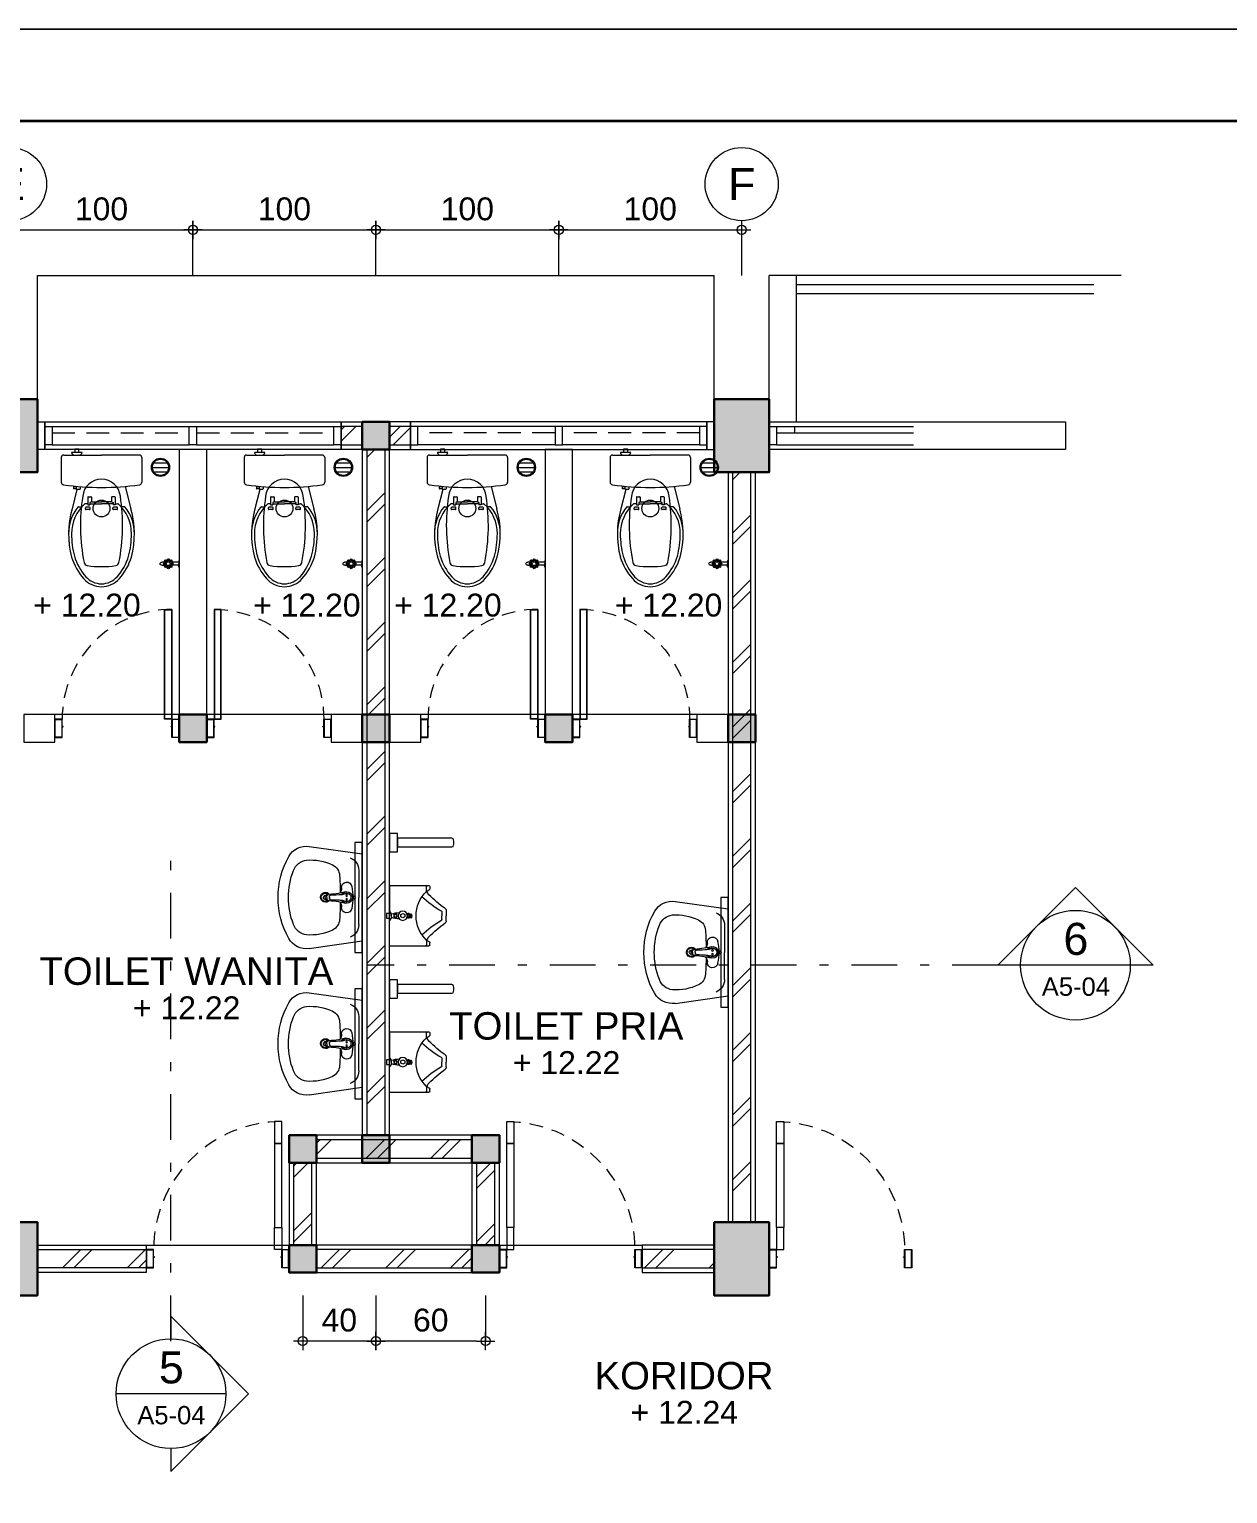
# Model space of a CAD drawing. Header units: millimetres. Extents: x -11 to 1625, y -267 to 180.
# Drawn here: x 1119.12 to 1132.22, y -8.01 to 8 of the extents above; entities that cross this region are included whole.
import ezdxf
from ezdxf.enums import TextEntityAlignment as Align

# ---------------------------------------------------------------- set-up
doc = ezdxf.new("R2010")
doc.units = ezdxf.units.MM
doc.linetypes.add('DASHDOT', pattern=[1, 0.5, -0.25, 0, -0.25])
doc.linetypes.add('HIDDEN', pattern=[0.375, 0.25, -0.125])
for name, color, linetype, lineweight in [('ars', 11, 'Continuous', 5), ('dinding', 5, 'Continuous', 15), ('GRS KOP', 1, 'Continuous', 35), ('KOLOM', 1, 'Continuous', 30), ('kop', 7, 'Continuous', 20), ('kus', 63, 'Continuous', 15), ('lan', 7, 'Continuous', 15), ('not', 7, 'Continuous', 20), ('SANITAIR', 4, 'Continuous', 5), ('sol kol', 8, 'Continuous', 0), ('u', 6, 'Continuous', 20)]:
    doc.layers.add(name, color=color, linetype=linetype, lineweight=lineweight)
doc.styles.add('BARU', font='complex.shx')
doc.styles.add('S', font='SIMPLEX', dxfattribs={"width": 1.1})
doc.styles.get("Standard").update_dxf_attribs({"font": 'ARIALUNI.TTF'})
doc.dimstyles.new('SK 50', dxfattribs={"dimtxt": 0.25, "dimasz": 0.1, "dimexe": 0, "dimexo": 0, "dimgap": 0.1, "dimtad": 1, "dimdec": 0, "dimlfac": 50, "dimzin": 12, "dimdsep": 46, "dimtxsty": 'Standard', "dimblk": 'BULAT', "dimcen": 0.1, "dimclrd": 256, "dimclre": 256, "dimclrt": 256, "dimadec": 0, "dimazin": 3, "dimtfac": 1, "dimtdec": 0, "dimtofl": 0, "dimtmove": 0, "dimatfit": 3, "dimldrblk": 'BULAT', "dimfxl": 0, "dimtolj": 1, "dimtzin": 0, "dimlwd": -1, "dimlwe": -1, "dimarcsym": 0})
pattern_1 = [(45, (1118.9091, -18.84276), (-0.353553, 0.353553), []), (45, (1119.0341, -18.84276), (-0.353553, 0.353553), [])]

# ---------------------------------------------------------------- blocks, each defined once
blk = doc.blocks.new('kop')
at = {"layer": 'GRS KOP'}
blk.add_lwpolyline([(1, 54), (83, 54), (83, 1), (1, 1)], close=True, dxfattribs=at)
at = {"layer": 'kop', "color": 7}
for p, q in [((84, 55), (0, 55)), ((0, 0), (84, 0))]:
    blk.add_line(p, q, dxfattribs=at)
at = {"layer": 'kop', "style": 'BARU', "flags": 4}
for p, height in [((73.8, 5.4), 0.35), ((80.303, 5.382), 0.25), ((73.8, 4.9), 0.35), ((80.303, 4.882), 0.25), ((73.8, 4.4), 0.35), ((80.303, 4.382), 0.25)]:
    blk.add_attdef('-', p, '', height=height, dxfattribs=at)
at = {"layer": 'kop', "flags": 4}
for tag, p in [('AR-00', (78.057, 2.648)), ('00', (81.238, 2.647))]:
    blk.add_attdef(tag, text='', height=0.35, dxfattribs=at).set_placement(p, align=Align.MIDDLE)
blk = doc.blocks.new('NAV')
blk.add_circle((0, -0.4), 0.4)
at = {"style": 'S', "width": 0.75, "flags": 4}
blk.add_attdef('AV', text='', height=0.3, dxfattribs=at).set_placement((0, -0.4), align=Align.MIDDLE)
blk = doc.blocks.new('BULAT')
for p, q in [((-1, 0), (1, 0)), ((0, -1), (0, 1))]:
    blk.add_line(p, q)
blk.add_circle((0, 0), 0.5)
blk = doc.blocks.new('*D122')
at = {"layer": 'Defpoints', "color": 0, "ltscale": 0.15}
for p in [(1126.909, 5.807), (1124.909, 5.307), (1126.909, 5.307)]:
    blk.add_point(p, dxfattribs=at)
at = {"layer": 'u', "ltscale": 0.15}
for p, q in [((1124.909, 5.307), (1124.909, 5.807)), ((1125.009, 5.807), (1126.809, 5.807)), ((1126.909, 5.307), (1126.909, 5.807))]:
    blk.add_line(p, q, dxfattribs=at)
at = {"layer": 'u', "ltscale": 0.15, "xscale": 0.1, "yscale": 0.1, "zscale": 0.1, "rotation": 180}
blk.add_blockref('BULAT', (1124.909, 5.807), dxfattribs=at)
at = {"layer": 'u', "ltscale": 0.15, "xscale": 0.1, "yscale": 0.1, "zscale": 0.1}
blk.add_blockref('BULAT', (1126.909, 5.807), dxfattribs=at)
at = {"layer": 'u', "ltscale": 0.15, "insert": (1125.909, 6.035), "char_height": 0.25, "attachment_point": 5}
blk.add_mtext('\\A1;100', dxfattribs=at)
blk = doc.blocks.new('*D123')
at = {"layer": 'Defpoints', "color": 0, "ltscale": 0.15}
for p in [(1124.909, 5.807), (1122.909, 5.307), (1124.909, 5.307)]:
    blk.add_point(p, dxfattribs=at)
at = {"layer": 'u', "ltscale": 0.15}
for p, q in [((1122.909, 5.307), (1122.909, 5.807)), ((1123.009, 5.807), (1124.809, 5.807)), ((1124.909, 5.307), (1124.909, 5.807))]:
    blk.add_line(p, q, dxfattribs=at)
at = {"layer": 'u', "ltscale": 0.15, "xscale": 0.1, "yscale": 0.1, "zscale": 0.1, "rotation": 180}
blk.add_blockref('BULAT', (1122.909, 5.807), dxfattribs=at)
at = {"layer": 'u', "ltscale": 0.15, "xscale": 0.1, "yscale": 0.1, "zscale": 0.1}
blk.add_blockref('BULAT', (1124.909, 5.807), dxfattribs=at)
at = {"layer": 'u', "ltscale": 0.15, "insert": (1123.909, 6.035), "char_height": 0.25, "attachment_point": 5}
blk.add_mtext('\\A1;100', dxfattribs=at)
blk = doc.blocks.new('*D124')
at = {"layer": 'Defpoints', "color": 0, "ltscale": 0.15}
for p in [(1122.909, 5.807), (1120.909, 5.307), (1122.909, 5.307)]:
    blk.add_point(p, dxfattribs=at)
at = {"layer": 'u', "ltscale": 0.15}
for p, q in [((1120.909, 5.307), (1120.909, 5.807)), ((1121.009, 5.807), (1122.809, 5.807)), ((1122.909, 5.307), (1122.909, 5.807))]:
    blk.add_line(p, q, dxfattribs=at)
at = {"layer": 'u', "ltscale": 0.15, "xscale": 0.1, "yscale": 0.1, "zscale": 0.1, "rotation": 180}
blk.add_blockref('BULAT', (1120.909, 5.807), dxfattribs=at)
at = {"layer": 'u', "ltscale": 0.15, "xscale": 0.1, "yscale": 0.1, "zscale": 0.1}
blk.add_blockref('BULAT', (1122.909, 5.807), dxfattribs=at)
at = {"layer": 'u', "ltscale": 0.15, "insert": (1121.909, 6.035), "char_height": 0.25, "attachment_point": 5}
blk.add_mtext('\\A1;100', dxfattribs=at)
blk = doc.blocks.new('*D125')
at = {"layer": 'Defpoints', "color": 0, "ltscale": 0.15}
for p in [(1120.909, 5.807), (1118.909, 5.307), (1120.909, 5.307)]:
    blk.add_point(p, dxfattribs=at)
at = {"layer": 'u', "ltscale": 0.15}
for p, q in [((1118.909, 5.307), (1118.909, 5.807)), ((1119.009, 5.807), (1120.809, 5.807)), ((1120.909, 5.307), (1120.909, 5.807))]:
    blk.add_line(p, q, dxfattribs=at)
at = {"layer": 'u', "ltscale": 0.15, "xscale": 0.1, "yscale": 0.1, "zscale": 0.1, "rotation": 180}
blk.add_blockref('BULAT', (1118.909, 5.807), dxfattribs=at)
at = {"layer": 'u', "ltscale": 0.15, "xscale": 0.1, "yscale": 0.1, "zscale": 0.1}
blk.add_blockref('BULAT', (1120.909, 5.807), dxfattribs=at)
at = {"layer": 'u', "ltscale": 0.15, "insert": (1119.909, 6.035), "char_height": 0.25, "attachment_point": 5}
blk.add_mtext('\\A1;100', dxfattribs=at)
blk = doc.blocks.new('*D126')
at = {"layer": 'Defpoints', "color": 0, "ltscale": 0.15}
for p in [(1122.909, -5.843), (1124.109, -5.843), (1122.909, -6.343)]:
    blk.add_point(p, dxfattribs=at)
at = {"layer": 'u', "ltscale": 0.15}
for p, q in [((1122.909, -5.843), (1122.909, -6.343)), ((1124.109, -5.843), (1124.109, -6.343)), ((1124.009, -6.343), (1123.009, -6.343))]:
    blk.add_line(p, q, dxfattribs=at)
at = {"layer": 'u', "ltscale": 0.15, "xscale": 0.1, "yscale": 0.1, "zscale": 0.1, "rotation": 180}
blk.add_blockref('BULAT', (1122.909, -6.343), dxfattribs=at)
at = {"layer": 'u', "ltscale": 0.15, "xscale": 0.1, "yscale": 0.1, "zscale": 0.1}
blk.add_blockref('BULAT', (1124.109, -6.343), dxfattribs=at)
at = {"layer": 'u', "ltscale": 0.15, "insert": (1123.509, -6.115), "char_height": 0.25, "attachment_point": 5}
blk.add_mtext('\\A1;60', dxfattribs=at)
blk = doc.blocks.new('*D127')
at = {"layer": 'Defpoints', "color": 0, "ltscale": 0.15}
for p in [(1122.109, -5.843), (1122.909, -5.843), (1122.109, -6.343)]:
    blk.add_point(p, dxfattribs=at)
at = {"layer": 'u', "ltscale": 0.15}
for p, q in [((1122.109, -5.843), (1122.109, -6.343)), ((1122.909, -5.843), (1122.909, -6.343)), ((1122.809, -6.343), (1122.209, -6.343))]:
    blk.add_line(p, q, dxfattribs=at)
at = {"layer": 'u', "ltscale": 0.15, "xscale": 0.1, "yscale": 0.1, "zscale": 0.1, "rotation": 180}
blk.add_blockref('BULAT', (1122.109, -6.343), dxfattribs=at)
at = {"layer": 'u', "ltscale": 0.15, "xscale": 0.1, "yscale": 0.1, "zscale": 0.1}
blk.add_blockref('BULAT', (1122.909, -6.343), dxfattribs=at)
at = {"layer": 'u', "ltscale": 0.15, "insert": (1122.509, -6.115), "char_height": 0.25, "attachment_point": 5}
blk.add_mtext('\\A1;40', dxfattribs=at)
blk = doc.blocks.new('KP')
at = {"layer": 'KOLOM'}
blk.add_lwpolyline([(0.075, -0.075), (-0.075, -0.075), (-0.075, 0.075), (0.075, 0.075), (0.075, -0.075)], dxfattribs=at)
blk = doc.blocks.new('washtafel L237 a')
for p, q in [((-0.2789, -0.2895), (-0.2378, 0)), ((-0.2378, 0), (0, 0)), ((0.2378, 0), (0, 0)), ((0.2789, -0.2895), (0.2378, 0)), ((-0.1485, -0.0191), (0, -0.0191)), ((0.1485, -0.0191), (0, -0.0191)), ((0, -0.1934), (-0.0071, -0.1934)), ((0, -0.2017), (-0.0067, -0.2017)), ((0, -0.1788), (-0.0059, -0.1788)), ((0, -0.1788), (0.0059, -0.1788)), ((0, -0.1934), (0.0071, -0.1934)), ((0, -0.2017), (0.0067, -0.2017))]:
    blk.add_line(p, q)
for centre, radius in [((-0.0111, -0.0848), 0.00488), ((0, -0.0432), 0.00695), ((0, -0.0432), 0.00529), ((0.0111, -0.0848), 0.00488)]:
    blk.add_circle(centre, radius)
for centre, radius, start, end in [((-0.1484, -0.0933), 0.0742, 90.06608, 157.50386), ((-0.0554, -0.0846), 0.0285, 98.13201, 275.81346), ((-0.0017, -0.3364), 0.2858, 89.66686, 101.6651), ((-0.0002, -0.0844), 0.0312, 89.69148, 225.35659), ((-0.0002, -0.0842), 0.0231, 89.5833, 212.81241), ((0.0017, -0.3364), 0.2858, 78.3349, 90.33314), ((0.0002, -0.0844), 0.0312, 314.64341, 90.30852), ((0.0002, -0.0842), 0.0231, 327.18759, 90.4167), ((0.0554, -0.0846), 0.0285, 264.18654, 81.86799), ((0.1484, -0.0933), 0.0742, 22.49614, 89.93392), ((-0.1166, -0.1911), 0.0678, 92.54401, 154.459), ((0.0121, -2.1032), 1.9842, 91.19392, 93.80594), ((-0.0493, -0.1465), 0.0337, 40.11883, 95.45534), ((-0.528, -0.216), 0.5128, 2.56467, 13.89125), ((-0.0403, -0.1261), 0.0267, 4.63491, 46.93936), ((-0.0448, -0.113), 0.03, 5.69404, 32.81241), ((-0.6232, -0.1707), 0.6112, 359.80116, 5.69404), ((0.6232, -0.1707), 0.6112, 174.30596, 180.19884), ((0.0403, -0.1261), 0.0267, 133.06064, 175.36509), ((0.0448, -0.113), 0.03, 147.18759, 174.30596), ((0.528, -0.216), 0.5128, 166.10875, 177.43533), ((0.0493, -0.1465), 0.0337, 84.54466, 139.88117), ((-0.0121, -2.1032), 1.9842, 86.19406, 88.80608), ((0.1166, -0.1911), 0.0678, 25.541, 87.45599), ((0.0679, -0.2815), 0.2732, 154.05414, 184.62425), ((0.0008, -0.1999), 0.0272, 129.5111, 54.46655), ((0.0009, -0.2), 0.0234, 136.87842, 48.81285), ((-0.0071, -0.1844), 0.009, 183.47511, 270), ((-0.0067, -0.1927), 0.009, 182.56467, 270), ((-0.0059, -0.1728), 0.006, 179.80116, 270), ((0.001, -0.1997), 0.0119, 184.49513, 2.42416), ((0.0059, -0.1728), 0.006, 270, 0.19884), ((0.0067, -0.1927), 0.009, 270, 357.43533), ((0.0071, -0.1844), 0.009, 270, 356.52489), ((-0.0679, -0.2815), 0.2732, 355.37575, 25.94586), ((-0.17, -0.3052), 0.11, 171.78601, 240.13946), ((-0.119, -0.2944), 0.0858, 186.0548, 250.1625), ((0.119, -0.2944), 0.0858, 289.8375, 353.9452), ((0.17, -0.3052), 0.11, 299.86054, 8.21399), ((-0.001, 0.0027), 0.4056, 248.72091, 270.13748), ((0.001, 0.0027), 0.4056, 269.86252, 291.27909), ((-0.0032, -0.0174), 0.4426, 239.96311, 270.41712), ((0.0032, -0.0174), 0.4426, 269.58288, 300.03689)]:
    blk.add_arc(centre, radius, start, end)
blk = doc.blocks.new('P 70')
at = {"linetype": 'HIDDEN', "ltscale": 0.3}
blk.add_lwpolyline([(-0.74, 0.1, -0.414214), (-0.04, 0.8, -1.303225)], format="xyb", dxfattribs=at)
for points in [[(-0.04, 0.8), (-0.08, 0.8), (-0.08, 0.68), (-0.04, 0.68)], [(-0.04, 0.68), (-0.08, 0.68), (-0.08, 0.22), (-0.04, 0.22)], [(-0.04, 0.1), (-0.08, 0.1), (-0.08, 0.22), (-0.04, 0.22)], [(-0.7351, 0.06), (-0.74, 0.06), (-0.74, 0.0615), (-0.74, 0.1), (-0.78, 0.1), (-0.78, 0), (-0.74, 0), (-0.74, 0.0565), (-0.7351, 0.0583)], [(-0.742, 0.002), (-0.778, 0.002), (-0.778, 0.098), (-0.742, 0.098)], [(-0.0449, 0.06), (-0.04, 0.06), (-0.04, 0.0615), (-0.04, 0.1), (0, 0.1), (0, 0), (-0.04, 0), (-0.04, 0.0565), (-0.0449, 0.0583)], [(-0.038, 0.002), (-0.002, 0.002), (-0.002, 0.098), (-0.038, 0.098)]]:
    blk.add_lwpolyline(points, close=True)
blk = doc.blocks.new('URINOIR ATAS')
for p, q in [((-0.027, 0.31), (0, 0.31)), ((-0.0198, 0.2864), (0, 0.2864)), ((0.027, 0.31), (0, 0.31)), ((0.0198, 0.2864), (0, 0.2864)), ((-0.165, 0), (-0.165, 0.2151)), ((-0.16, 0.2201), (-0.1473, 0.2201)), ((-0.1332, 0.2011), (-0.16, 0.2011)), ((-0.1332, 0.2011), (-0.143, 0.2176)), ((0.1332, 0.2011), (0.143, 0.2176)), ((0.1332, 0.2011), (0.16, 0.2011)), ((0.16, 0.2201), (0.1473, 0.2201)), ((0.165, 0), (0.165, 0.2151)), ((-0.0122, 0.1168), (0.0115, 0.1168)), ((-0.0113, 0.0974), (0.011, 0.0974)), ((-0.0112, 0.1072), (0.0111, 0.1072)), ((-0.0087, 0.112), (-0.0087, 0.1072)), ((-0.0075, 0.1132), (0.0078, 0.1132)), ((-0.0028, 0.1168), (-0.0028, 0.1132)), ((0.0026, 0.1168), (0.0026, 0.1132)), ((0.009, 0.112), (0.009, 0.1072)), ((-0.165, 0), (0, 0)), ((-0.009, 0.0103), (-0.0257, 0)), ((-0.0127, -0.0167), (-0.0127, 0)), ((-0.009, 0.0103), (0.0108, 0.0103)), ((0.165, 0), (0, 0)), ((0.0108, 0.0103), (0.0265, 0)), ((0.0127, 0), (0.0127, -0.0167)), ((0.0127, -0.0167), (-0.0127, -0.0167))]:
    blk.add_line(p, q)
for points in [[(-0.0111, 0.1072, 0.164804), (-0.0121, 0.1069, 0.105758), (-0.013, 0.1058, 0.068984), (-0.0136, 0.1043, 0.055178), (-0.0139, 0.1024, 0.055178), (-0.0137, 0.1004, 0.068984), (-0.0131, 0.0989, 0.105758), (-0.0122, 0.0977, 0.164804), (-0.0113, 0.0974, 0.164804), (-0.0103, 0.0977, 0.105758), (-0.0093, 0.0988, 0.068984), (-0.0088, 0.1003, 0.055178), (-0.0085, 0.1023, 0.055178), (-0.0087, 0.1043, 0.068984), (-0.0093, 0.1058, 0.105758), (-0.0102, 0.1069, 0.164804)], [(0, 0.0974, 0.070821), (0.0028, 0.0978, 0.082428), (0.005, 0.0988, 0.106823), (0.0065, 0.1005, 0.13413), (0.007, 0.1023, 0.13413), (0.0065, 0.1041, 0.106823), (0.005, 0.1058, 0.082428), (0.0028, 0.1069, 0.070821), (0, 0.1072, 0.070821), (-0.0028, 0.1069, 0.082428), (-0.005, 0.1058, 0.106823), (-0.0065, 0.1041, 0.13413), (-0.007, 0.1023, 0.13413), (-0.0065, 0.1005, 0.106823), (-0.005, 0.0988, 0.082428), (-0.0028, 0.0978, 0.070821)], [(0.0111, 0.1072, 0.164804), (0.0102, 0.1069, 0.105758), (0.0092, 0.1058, 0.068984), (0.0086, 0.1043, 0.055178), (0.0084, 0.1024, 0.055178), (0.0086, 0.1004, 0.068984), (0.0091, 0.0989, 0.105758), (0.0101, 0.0977, 0.164804), (0.011, 0.0974, 0.164804), (0.0119, 0.0977, 0.105758), (0.0129, 0.0988, 0.068984), (0.0135, 0.1003, 0.055178), (0.0137, 0.1023, 0.055178), (0.0135, 0.1043, 0.068984), (0.013, 0.1058, 0.105758), (0.012, 0.1069, 0.164804)]]:
    blk.add_lwpolyline(points, format="xyb", close=True)
blk.add_lwpolyline([(0.0065, 0.0614), (0.0126, 0.0719), (0.0065, 0.0824), (-0.0056, 0.0824), (-0.0117, 0.0719), (-0.0056, 0.0614)], close=True)
for centre, radius in [((0, 0.072), 0.025), ((0.0002, 0.032), 0.0106), ((0, 0.0319), 0.00723)]:
    blk.add_circle(centre, radius)
for centre, radius, start, end in [((-0.6138, 0.7181), 0.7085, 314.76544, 324.21792), ((-0.4765, 0.5364), 0.5177, 315.9836, 330.73363), ((-0.027, 0.2952), 0.0148, 90, 144.21792), ((-0.0198, 0.2805), 0.00593, 90, 150.73363), ((0.0198, 0.2805), 0.00593, 29.26637, 90), ((0.4765, 0.5364), 0.5177, 209.26637, 224.0164), ((0.027, 0.2952), 0.0148, 35.78208, 90), ((0.6138, 0.7181), 0.7085, 215.78208, 225.23456), ((-0.16, 0.2151), 0.005, 90, 180), ((-0.16, 0.1961), 0.005, 90, 180), ((-0.1473, 0.2151), 0.005, 30.58586, 90), ((-0.1513, 0.2563), 0.055, 287.36023, 311.4179), ((0.0012, 0.3316), 0.1873, 224.1477, 269.64221), ((-0.0012, 0.3316), 0.1873, 270.35779, 315.8523), ((0.1513, 0.2563), 0.055, 228.5821, 252.63977), ((0.1473, 0.2151), 0.005, 90, 149.41414), ((0.16, 0.2151), 0.005, 0, 90), ((0.16, 0.1961), 0.005, 0, 90), ((-0.0004, 0.1057), 0.0162, 43.01693, 136.98307), ((-0.0075, 0.112), 0.00119, 90, 180), ((0.0078, 0.112), 0.00119, 0, 90), ((0.1202, 0.0571), 0.1375, 181.34816, 199.92359), ((-0.1902, 0.0624), 0.2077, 345.47033, 357.66921)]:
    blk.add_arc(centre, radius, start, end)
blk = doc.blocks.new('P 60')
at = {"linetype": 'HIDDEN', "ltscale": 0.3}
blk.add_lwpolyline([(-0.64, 0.1, -0.414214), (-0.04, 0.7, -1.303225)], format="xyb", dxfattribs=at)
for points in [[(-0.04, 0.7), (-0.04, 0.1), (-0.08, 0.1), (-0.08, 0.7)], [(-0.042, 0.698), (-0.042, 0.102), (-0.078, 0.102), (-0.078, 0.698)], [(-0.6351, 0.06), (-0.64, 0.06), (-0.64, 0.0615), (-0.64, 0.1), (-0.68, 0.1), (-0.68, 0), (-0.64, 0), (-0.64, 0.0565), (-0.6351, 0.0583)], [(-0.642, 0.002), (-0.678, 0.002), (-0.678, 0.098), (-0.642, 0.098)], [(-0.0449, 0.06), (-0.04, 0.06), (-0.04, 0.0615), (-0.04, 0.1), (0, 0.1), (0, 0), (-0.04, 0), (-0.04, 0.0565), (-0.0449, 0.0583)], [(-0.038, 0.002), (-0.002, 0.002), (-0.002, 0.098), (-0.038, 0.098)]]:
    blk.add_lwpolyline(points, close=True)
blk = doc.blocks.new('KRAN ATAS')
for p, q in [((-0.0185, 0.0015), (-0.0185, 0)), ((-0.0185, 0), (0, 0)), ((-0.018, 0.002), (0, 0.002)), ((-0.0085, 0.006), (-0.0085, 0.0396)), ((0.018, 0.002), (0, 0.002)), ((0.0185, 0), (0, 0)), ((0.0085, 0.006), (0.0085, 0.0396)), ((0.0185, 0.0015), (0.0185, 0))]:
    blk.add_line(p, q)
for centre, radius, start, end in [((-0.0001, 0.0602), 0.0223, 89.786, 270.21408), ((-0.0155, 0.075), 0.0057, 47.464, 224.6597), ((-0.0413, 0.0899), 0.0331, 343.1048, 7.2203), ((0, 0.0958), 0.00865, 90, 191.4881), ((-0.0001, 0.0803), 0.0057, 89.095, 165.324), ((-0.0001, 0.0792), 0.0057, 89.095, 152.59378), ((0, 0.0958), 0.00865, 348.5119, 90), ((0.0001, 0.0803), 0.0057, 14.676, 90.905), ((0.0001, 0.0792), 0.0057, 27.40622, 90.905), ((0.0001, 0.0602), 0.0223, 269.78592, 90.214), ((0.0413, 0.0899), 0.0331, 172.7797, 196.8952), ((0.0155, 0.075), 0.0057, 315.3403, 132.536), ((-0.0215, 0.0597), 0.0057, 92.509, 270.03428), ((-0.0203, 0.0597), 0.0057, 105.44997, 257.24072), ((-0.0148, 0.0454), 0.0057, 142.579, 307.6346), ((-0.0147, 0.0741), 0.0057, 60.32073, 212.54146), ((-0.014, 0.0462), 0.0057, 154.49735, 295.72823), ((-0.018, 0.0015), 0.0005, 90, 180), ((-0.0001, 0.0604), 0.0162, 89.70943, 270.29489), ((-0.0125, 0.006), 0.004, 270, 0), ((-0.0001, 0.0602), 0.0102, 89.532, 270.46788), ((0.0004, 0.0397), 0.0057, 191.86, 266.0615), ((0.0004, 0.0409), 0.0057, 205.96523, 266.0615), ((0.0001, 0.0604), 0.0162, 269.70511, 90.29057), ((0.0001, 0.0602), 0.0102, 269.53212, 90.468), ((-0.0004, 0.0397), 0.0057, 273.9385, 348.14), ((-0.0004, 0.0409), 0.0057, 273.9385, 334.03477), ((0.0125, 0.006), 0.004, 180, 270), ((0.0148, 0.0454), 0.0057, 232.3654, 37.421), ((0.014, 0.0462), 0.0057, 244.27177, 25.50265), ((0.0147, 0.0741), 0.0057, 327.45854, 119.67927), ((0.018, 0.0015), 0.0005, 0, 90), ((0.0215, 0.0597), 0.0057, 269.96572, 87.491), ((0.0203, 0.0597), 0.0057, 282.75928, 74.55003)]:
    blk.add_arc(centre, radius, start, end)
blk = doc.blocks.new('CLOSET ATAS')
for p, q in [((0, 0.2065), (0, 0)), ((0.0135, 0.22), (0.1478, 0.22)), ((0.1715, 0.1302), (0.294, 0.161)), ((0.2661, 0.0755), (0.2661, 0.0876)), ((0.2825, 0.1254), (0.2825, 0.1065)), ((0.2854, 0.0847), (0.2854, 0.0653)), ((0.2956, 0.0878), (0.2884, 0.0878)), ((0.2986, 0.0847), (0.2986, 0.0653)), ((0, -0.2065), (0, 0)), ((0.2282, 0.0728), (0.2282, 0.0581)), ((0.2309, 0.0755), (0.2726, 0.0755)), ((0.2309, 0.0554), (0.2565, 0.0554)), ((0.2565, 0.0554), (0.2593, 0.0631)), ((0.2565, 0.0554), (0.2565, 0)), ((0.2565, -0.0554), (0.2565, 0)), ((0.2593, 0.0631), (0.2726, 0.0631)), ((0.2662, 0.0631), (0.2662, 0)), ((0.2662, -0.0631), (0.2662, 0)), ((0.2726, 0.0755), (0.2726, 0.0631)), ((0.2956, 0.0622), (0.2884, 0.0622)), ((0.2282, -0.0728), (0.2282, -0.0581)), ((0.2309, -0.0554), (0.2565, -0.0554)), ((0.2309, -0.0755), (0.2726, -0.0755)), ((0.2565, -0.0554), (0.2593, -0.0631)), ((0.2593, -0.0631), (0.2726, -0.0631)), ((0.2661, -0.0755), (0.2661, -0.0876)), ((0.2726, -0.0755), (0.2726, -0.0631)), ((0.2854, -0.0653), (0.2854, -0.0847)), ((0.2956, -0.0622), (0.2884, -0.0622)), ((0.2986, -0.0653), (0.2986, -0.0847)), ((-0.013, -0.1235), (-0.0311, -0.1235)), ((-0.0311, -0.1235), (-0.0311, -0.1465)), ((-0.0311, -0.1465), (-0.013, -0.1465)), ((-0.013, -0.1065), (-0.013, -0.1635)), ((0.1707, -0.1382), (0.185, -0.1382)), ((0.1726, -0.1163), (0.185, -0.1163)), ((0.1727, -0.1509), (0.1727, -0.1382)), ((0.1754, -0.1536), (0.1816, -0.1536)), ((0.1843, -0.1382), (0.1843, -0.1509)), ((0.1877, -0.1191), (0.1877, -0.1355)), ((0.1877, -0.1343), (0.294, -0.161)), ((0.2825, -0.1254), (0.2825, -0.1065)), ((0.2956, -0.0878), (0.2884, -0.0878)), ((0.0135, -0.22), (0.1478, -0.22))]:
    blk.add_line(p, q)
blk.add_circle((0.292, 0), 0.046)
for centre, radius, start, end in [((0.0135, 0.2065), 0.0135, 90, 180), ((0.1478, 0.205), 0.015, 8.08701, 90), ((-1.2701, 0.0035), 1.4471, 359.8599, 8.08701), ((0.4286, -0.0506), 0.2146, 89.48257, 138.74052), ((0.4286, -0.0506), 0.2306, 89.48257, 128.74106), ((0.4306, -0.32), 0.5, 75.27892, 105.85155), ((0.4306, -0.32), 0.484, 75.27892, 90), ((0.4654, -0.1406), 0.3179, 48.53709, 73.13138), ((0.2354, 0), 0.1034, 95.49361, 264.50639), ((0.3852, -0.9507), 1.0657, 79.04609, 98.61965), ((0.2711, 0.0876), 0.005, 138.74052, 180), ((0.2875, 0.1254), 0.005, 128.74106, 180), ((0.2884, 0.0847), 0.00307, 90, 180), ((0.2956, 0.0847), 0.00307, 0, 90), ((0.4654, -0.1406), 0.3019, 48.53709, 73.13138), ((0.5848, 0.0758), 0.02, 7.84587, 81.60377), ((0.59, 0), 0.114, 0, 48.65811), ((0.59, 0), 0.13, 0, 48.65811), ((-1.2701, -0.0035), 1.4471, 351.91299, 0.1401), ((0.2309, 0.0728), 0.00271, 90, 180), ((0.2309, 0.0581), 0.00271, 180, 270), ((0.2884, 0.0653), 0.00307, 180, 270), ((0.2956, 0.0653), 0.00307, 270, 0), ((0.035, 0), 0.575, 352.15413, 7.84587), ((0.59, 0), 0.114, 311.34189, 0), ((0.59, 0), 0.13, 311.34189, 0), ((0.2309, -0.0581), 0.00271, 90, 180), ((0.2309, -0.0728), 0.00271, 180, 270), ((0.2884, -0.0653), 0.00307, 90, 180), ((0.2956, -0.0653), 0.00307, 0, 90), ((0.5848, -0.0758), 0.02, 278.39623, 352.15413), ((-0.0162, -0.1234), 0.0171, 24.41224, 79.38682), ((-0.0162, -0.1467), 0.0171, 280.61318, 335.58776), ((0.1754, -0.1509), 0.00271, 180, 270), ((0.1816, -0.1509), 0.00271, 270, 0), ((0.185, -0.1191), 0.00271, 0, 90), ((0.185, -0.1355), 0.00271, 270, 0), ((0.3853, 0.9483), 1.0633, 261.35799, 280.97627), ((0.2711, -0.0876), 0.005, 180, 221.25948), ((0.4286, 0.0506), 0.2146, 221.25948, 270.51743), ((0.2875, -0.1254), 0.005, 180, 231.25894), ((0.4286, 0.0506), 0.2306, 231.25894, 270.51743), ((0.2884, -0.0847), 0.00307, 180, 270), ((0.2956, -0.0847), 0.00307, 270, 0), ((0.4306, 0.32), 0.484, 270, 284.72108), ((0.4654, 0.1406), 0.3019, 286.86862, 311.46291), ((0.4654, 0.1406), 0.3179, 286.86862, 311.46291), ((0.0135, -0.2065), 0.0135, 180, 270), ((0.1478, -0.205), 0.015, 270, 351.91299), ((0.4306, 0.32), 0.5, 254.14845, 284.72108)]:
    blk.add_arc(centre, radius, start, end)
blk = doc.blocks.new('*X6')
at = {"color": 0}
for p, q in [((18.4987, 19.2176), (18.5717, 19.2176)), ((18.491, 19.1926), (18.5795, 19.1926)), ((18.4987, 19.1676), (18.5717, 19.1676))]:
    blk.add_line(p, q, dxfattribs=at)
blk = doc.blocks.new('SFLOOR')
for radius in [0.05, 0.0442]:
    blk.add_circle((0, 0), radius)
blk.add_blockref('*X6', (-18.5352, -19.1926))
blk = doc.blocks.new('K1')
at = {"layer": 'KOLOM'}
blk.add_lwpolyline([(0.2, 0.15), (-0.2, 0.15), (-0.2, -0.15), (0.2, -0.15), (0.2, 0.15)], dxfattribs=at)
blk = doc.blocks.new('NOTASI RUANG')
at = {"layer": 'not'}
for height, p in [(0.26, (-0.011, 0.3)), (0.175, (-0.009, -0.017))]:
    blk.add_attdef('RUANG', text='', height=height, dxfattribs=at).set_placement(p, align=Align.MIDDLE_CENTER)
blk = doc.blocks.new('Npa')
for p, q in [((-0.849, 0), (0, 0.849)), ((0.849, 0), (0, 0.849)), ((0.849, 0), (-0.849, 0))]:
    blk.add_line(p, q)
blk.add_circle((0, 0), 0.6)
at = {"color": 5, "style": 'S', "width": 0.75, "flags": 4}
blk.add_attdef('NO', text='', height=0.3, dxfattribs=at).set_placement((0.005, 0.113), align=Align.CENTER)
at = {"style": 'S', "width": 0.75, "flags": 4}
blk.add_attdef('NOLBR', text='', height=0.2, dxfattribs=at).set_placement((0.005, -0.334), align=Align.CENTER)
blk = doc.blocks.new('Npkn')
for p, q in [((0, 0.849), (0.849, 0)), ((0, 0.849), (0, 0.6)), ((0.6, 0), (-0.6, 0)), ((0, -0.849), (0.849, 0)), ((0, -0.6), (0, -0.849))]:
    blk.add_line(p, q)
blk.add_circle((0, 0), 0.6)
at = {"color": 5, "style": 'S', "width": 0.75, "flags": 4}
blk.add_attdef('NO', text='', height=0.3, dxfattribs=at).set_placement((0.005, 0.113), align=Align.CENTER)
at = {"style": 'S', "width": 0.75, "flags": 4}
blk.add_attdef('NOLBR', text='', height=0.2, dxfattribs=at).set_placement((0.005, -0.334), align=Align.CENTER)

msp = doc.modelspace()

# ---------------------------------------------------------------- hatches: boundary and pattern name
at = {"layer": 'ars'}
h = msp.add_hatch(dxfattribs=at)
h.set_pattern_fill('TEMBOK', color=256, scale=0.5)
h.set_pattern_definition([(45, (1121.3491, -15.94276), (-0.353553, 0.353553), []), (45, (1121.4741, -15.94276), (-0.353553, 0.353553), [])])
h.paths.add_polyline_path([(1122.759085, 3.6572366), (1122.529085, 3.6572366), (1122.529085, 3.4572366), (1122.759085, 3.4572366)])
h = msp.add_hatch(dxfattribs=at)
h.set_pattern_fill('TEMBOK', color=256, scale=0.5)
h.set_pattern_definition([(45, (1121.9591, -15.94276), (-0.353553, 0.353553), []), (45, (1122.0841, -15.94276), (-0.353553, 0.353553), [])])
h.paths.add_polyline_path([(1123.289085, 3.6572366), (1123.059085, 3.6572366), (1123.059085, 3.4572366), (1123.289085, 3.4572366)])
h = msp.add_hatch(dxfattribs=at)
h.set_pattern_fill('TEMBOK', color=256, scale=0.5)
h.set_pattern_definition(pattern_1)
h.paths.add_polyline_path([(1122.809085, 3.4072366), (1122.809085, -4.0927634), (1123.009085, -4.0927634), (1123.009085, 3.4072366)])
h = msp.add_hatch(dxfattribs=at)
h.set_pattern_fill('TEMBOK', color=256, scale=0.5)
h.set_pattern_definition(pattern_1)
h.paths.add_polyline_path([(1127.009085, -5.0427634), (1127.009085, 3.1572366), (1126.809085, 3.1572366), (1126.809085, -5.0427634)])
h = msp.add_hatch(dxfattribs=at)
h.set_pattern_fill('TEMBOK', color=256, scale=0.5)
h.set_pattern_definition(pattern_1)
h.paths.add_polyline_path([(1123.959085, -4.1427634), (1122.259085, -4.1427634), (1122.259085, -4.3427634), (1123.959085, -4.3427634)])
h = msp.add_hatch(dxfattribs=at)
h.set_pattern_fill('TEMBOK', color=256, scale=0.5)
h.set_pattern_definition(pattern_1)
h.paths.add_polyline_path([(1122.009085, -4.3927634), (1122.009085, -5.2927634), (1122.209085, -5.2927634), (1122.209085, -4.3927634)])
h = msp.add_hatch(dxfattribs=at)
h.set_pattern_fill('TEMBOK', color=256, scale=0.5)
h.set_pattern_definition(pattern_1)
h.paths.add_polyline_path([(1124.009085, -4.3927634), (1124.009085, -5.2927634), (1124.209085, -5.2927634), (1124.209085, -4.3927634)])
h = msp.add_hatch(dxfattribs=at)
h.set_pattern_fill('TEMBOK', color=256, scale=0.5)
h.set_pattern_definition(pattern_1)
h.paths.add_polyline_path([(1119.209085, -5.3427634), (1120.399085, -5.3427634), (1120.399085, -5.5427634), (1119.209085, -5.5427634)])
h = msp.add_hatch(dxfattribs=at)
h.set_pattern_fill('TEMBOK', color=256, scale=0.5)
h.set_pattern_definition(pattern_1)
h.paths.add_polyline_path([(1123.959085, -5.3427634), (1122.259085, -5.3427634), (1122.259085, -5.5427634), (1123.959085, -5.5427634)])
h = msp.add_hatch(dxfattribs=at)
h.set_pattern_fill('TEMBOK', color=256, scale=0.5)
h.set_pattern_definition(pattern_1)
h.paths.add_polyline_path([(1126.609085, -5.3427634), (1125.819085, -5.3427634), (1125.819085, -5.5427634), (1126.609085, -5.5427634)])
at = {"layer": 'sol kol'}
for points in [[(1118.609085, 3.9572366), (1118.609085, 3.1572366), (1119.209085, 3.1572366), (1119.209085, 3.9572366)], [(1126.609085, 3.9572366), (1126.609085, 3.1572366), (1127.209085, 3.1572366), (1127.209085, 3.9572366)], [(1122.759085, 3.7072366), (1123.059085, 3.7072366), (1123.059085, 3.4072366), (1122.759085, 3.4072366)], [(1120.759085, 0.5072366), (1121.059085, 0.5072366), (1121.059085, 0.2072366), (1120.759085, 0.2072366)], [(1122.759085, 0.5072366), (1123.059085, 0.5072366), (1123.059085, 0.2072366), (1122.759085, 0.2072366)], [(1124.759085, 0.5072366), (1125.059085, 0.5072366), (1125.059085, 0.2072366), (1124.759085, 0.2072366)], [(1126.759085, 0.5072366), (1127.059085, 0.5072366), (1127.059085, 0.2072366), (1126.759085, 0.2072366)], [(1121.959085, -4.0927634), (1122.259085, -4.0927634), (1122.259085, -4.3927634), (1121.959085, -4.3927634)], [(1122.759085, -4.0927634), (1123.059085, -4.0927634), (1123.059085, -4.3927634), (1122.759085, -4.3927634)], [(1123.959085, -4.0927634), (1124.259085, -4.0927634), (1124.259085, -4.3927634), (1123.959085, -4.3927634)], [(1118.609085, -5.0427634), (1118.609085, -5.8427634), (1119.209085, -5.8427634), (1119.209085, -5.0427634)], [(1126.609085, -5.0427634), (1126.609085, -5.8427634), (1127.209085, -5.8427634), (1127.209085, -5.0427634)], [(1121.959085, -5.2927634), (1122.259085, -5.2927634), (1122.259085, -5.5927634), (1121.959085, -5.5927634)], [(1123.959085, -5.2927634), (1124.259085, -5.2927634), (1124.259085, -5.5927634), (1123.959085, -5.5927634)]]:
    msp.add_hatch(color=256, dxfattribs=at).paths.add_polyline_path(points)

# ---------------------------------------------------------------- linework, layer by layer
at = {"layer": 'ars'}
for points in [[(1130.759085, 5.2072366), (1127.509085, 5.2072366)], [(1130.759085, 5.1072366), (1127.509085, 5.1072366)]]:
    msp.add_lwpolyline(points, dxfattribs=at)
for points in [[(1122.759085, 3.6572366), (1122.529085, 3.6572366), (1122.529085, 3.4572366), (1122.759085, 3.4572366)], [(1123.289085, 3.6572366), (1123.059085, 3.6572366), (1123.059085, 3.4572366), (1123.289085, 3.4572366)], [(1122.809085, 3.4072366), (1122.809085, -4.0927634), (1123.009085, -4.0927634), (1123.009085, 3.4072366)], [(1127.009085, -5.0427634), (1127.009085, 3.1572366), (1126.809085, 3.1572366), (1126.809085, -5.0427634)], [(1123.1459614, -0.9927634), (1123.1459614, -0.7927634), (1123.059085, -0.7927634), (1123.059085, -0.9927634)], [(1123.1459614, -2.5927634), (1123.1459614, -2.3927634), (1123.059085, -2.3927634), (1123.059085, -2.5927634)], [(1123.959085, -4.1427634), (1122.259085, -4.1427634), (1122.259085, -4.3427634), (1123.959085, -4.3427634)], [(1122.009085, -4.3927634), (1122.009085, -5.2927634), (1122.209085, -5.2927634), (1122.209085, -4.3927634)], [(1124.009085, -4.3927634), (1124.009085, -5.2927634), (1124.209085, -5.2927634), (1124.209085, -4.3927634)], [(1119.209085, -5.3427634), (1120.399085, -5.3427634), (1120.399085, -5.5427634), (1119.209085, -5.5427634)], [(1123.959085, -5.3427634), (1122.259085, -5.3427634), (1122.259085, -5.5427634), (1123.959085, -5.5427634)], [(1126.609085, -5.3427634), (1125.819085, -5.3427634), (1125.819085, -5.5427634), (1126.609085, -5.5427634)]]:
    msp.add_lwpolyline(points, close=True, dxfattribs=at)
at = {"layer": 'dinding'}
for points in [[(1119.209085, 3.7072366), (1119.289085, 3.7072366), (1119.289085, 3.4072366), (1119.209085, 3.4072366)], [(1122.529085, 3.7072366), (1122.759085, 3.7072366), (1122.759085, 3.4072366), (1122.529085, 3.4072366)], [(1123.289085, 3.7072366), (1123.059085, 3.7072366), (1123.059085, 3.4072366), (1123.289085, 3.4072366)], [(1126.609085, 3.7072366), (1126.529085, 3.7072366), (1126.529085, 3.4072366), (1126.609085, 3.4072366)], [(1120.759085, 3.4072366), (1120.759085, 0.5072366), (1121.059085, 0.5072366), (1121.059085, 3.4072366)], [(1122.759085, 3.4072366), (1122.759085, -4.0927634), (1123.059085, -4.0927634), (1123.059085, 3.4072366)], [(1124.759085, 3.4072366), (1124.759085, 0.5072366), (1125.059085, 0.5072366), (1125.059085, 3.4072366)], [(1127.059085, -5.0427634), (1127.059085, 3.1572366), (1126.759085, 3.1572366), (1126.759085, -5.0427634)], [(1119.399085, 0.5072366), (1119.059085, 0.5072366), (1119.059085, 0.2072366), (1119.399085, 0.2072366)], [(1122.759085, 0.5072366), (1122.419085, 0.5072366), (1122.419085, 0.2072366), (1122.759085, 0.2072366)], [(1123.399085, 0.5072366), (1123.059085, 0.5072366), (1123.059085, 0.2072366), (1123.399085, 0.2072366)], [(1126.759085, 0.5072366), (1126.419085, 0.5072366), (1126.419085, 0.2072366), (1126.759085, 0.2072366)], [(1123.959085, -4.0927634), (1122.259085, -4.0927634), (1122.259085, -4.3927634), (1123.959085, -4.3927634)], [(1121.959085, -4.3927634), (1121.959085, -5.2927634), (1122.259085, -5.2927634), (1122.259085, -4.3927634)], [(1123.959085, -4.3927634), (1123.959085, -5.2927634), (1124.259085, -5.2927634), (1124.259085, -4.3927634)], [(1119.209085, -5.2927634), (1120.399085, -5.2927634), (1120.399085, -5.5927634), (1119.209085, -5.5927634)], [(1123.959085, -5.2927634), (1122.259085, -5.2927634), (1122.259085, -5.5927634), (1123.959085, -5.5927634)], [(1126.609085, -5.2927634), (1125.819085, -5.2927634), (1125.819085, -5.5927634), (1126.609085, -5.5927634)]]:
    msp.add_lwpolyline(points, close=True, dxfattribs=at)
at = {"layer": 'kus'}
for p, q in [((1119.369085, 3.6572366), (1120.869085, 3.6572366)), ((1120.949085, 3.6572366), (1122.449085, 3.6572366)), ((1124.869085, 3.6572366), (1123.369085, 3.6572366)), ((1126.449085, 3.6572366), (1124.949085, 3.6572366)), ((1127.289085, 3.6572366), (1128.789085, 3.6572366)), ((1127.289085, 3.5872366), (1128.789085, 3.5872366)), ((1127.489085, 3.5872366), (1127.489085, 3.6572366)), ((1119.369085, 3.4572366), (1120.869085, 3.4572366)), ((1120.949085, 3.4572366), (1122.449085, 3.4572366)), ((1124.869085, 3.4572366), (1123.369085, 3.4572366)), ((1126.449085, 3.4572366), (1124.949085, 3.4572366)), ((1127.289085, 3.4572366), (1128.789085, 3.4572366))]:
    msp.add_line(p, q, dxfattribs=at)
at = {"layer": 'kus', "linetype": 'HIDDEN'}
for p, q in [((1119.369085, 3.5872366), (1120.869085, 3.5872366)), ((1120.949085, 3.5872366), (1122.449085, 3.5872366)), ((1124.869085, 3.5872366), (1123.369085, 3.5872366)), ((1126.449085, 3.5872366), (1124.949085, 3.5872366))]:
    msp.add_line(p, q, dxfattribs=at)
at = {"layer": 'kus'}
for points in [[(1119.289085, 3.6572366), (1119.369085, 3.6572366), (1119.369085, 3.4572366), (1119.289085, 3.4572366)], [(1120.869085, 3.6572366), (1120.949085, 3.6572366), (1120.949085, 3.4572366), (1120.869085, 3.4572366)], [(1122.449085, 3.6572366), (1122.529085, 3.6572366), (1122.529085, 3.4572366), (1122.449085, 3.4572366)], [(1123.369085, 3.6572366), (1123.289085, 3.6572366), (1123.289085, 3.4572366), (1123.369085, 3.4572366)], [(1124.949085, 3.6572366), (1124.869085, 3.6572366), (1124.869085, 3.4572366), (1124.949085, 3.4572366)], [(1126.529085, 3.6572366), (1126.449085, 3.6572366), (1126.449085, 3.4572366), (1126.529085, 3.4572366)], [(1127.209085, 3.6572366), (1127.289085, 3.6572366), (1127.289085, 3.4572366), (1127.209085, 3.4572366)]]:
    msp.add_lwpolyline(points, close=True, dxfattribs=at)
at = {"layer": 'lan'}
for p, q in [((1119.209085, 5.3072366), (1126.609085, 5.3072366)), ((1119.209085, 3.9572366), (1119.209085, 5.3072366)), ((1126.609085, 3.9572366), (1126.609085, 5.3072366)), ((1127.209085, 3.9572366), (1127.209085, 5.3072366)), ((1127.509085, 3.7072366), (1127.509085, 5.3072366)), ((1120.759085, 0.5072366), (1119.399085, 0.5072366)), ((1122.419085, 0.5072366), (1121.059085, 0.5072366)), ((1124.759085, 0.5072366), (1123.399085, 0.5072366)), ((1126.419085, 0.5072366), (1125.059085, 0.5072366)), ((1120.399085, -5.2927634), (1121.959085, -5.2927634)), ((1124.259085, -5.2927634), (1125.819085, -5.2927634))]:
    msp.add_line(p, q, dxfattribs=at)
msp.add_lwpolyline([(1131.059085, 5.3072366), (1127.209085, 5.3072366)], dxfattribs=at)
for points in [[(1119.289085, 3.7072366), (1122.529085, 3.7072366), (1122.529085, 3.4072366), (1119.289085, 3.4072366)], [(1126.529085, 3.7072366), (1123.289085, 3.7072366), (1123.289085, 3.4072366), (1126.529085, 3.4072366)], [(1127.209085, 3.7072366), (1130.449085, 3.7072366), (1130.449085, 3.4072366), (1127.209085, 3.4072366)]]:
    msp.add_lwpolyline(points, close=True, dxfattribs=at)
at = {"layer": 'not', "linetype": 'DASHDOT'}
for p, q in [((1120.6682191, -6.3427634), (1120.6682191, -1.0379681)), ((1129.7094346, -2.2332809), (1122.8167296, -2.2332809))]:
    msp.add_line(p, q, dxfattribs=at)
at = {"layer": 'SANITAIR'}
for points in [[(1122.759085, -0.8927634), (1122.679085, -0.8927634), (1122.679085, -2.0927634), (1122.759085, -2.0927634)], [(1126.759085, -1.4927634), (1126.679085, -1.4927634), (1126.679085, -2.6927634), (1126.759085, -2.6927634)], [(1122.759085, -2.4927634), (1122.679085, -2.4927634), (1122.679085, -3.6927634), (1122.759085, -3.6927634)]]:
    msp.add_lwpolyline(points, close=True, dxfattribs=at)
for points in [[(1123.759085, -0.863667, 0.3879768636), (1123.7403053, -0.8459338), (1123.1459614, -0.8459338), (1123.1459614, -0.939593), (1123.7403053, -0.939593, 0.3879768636), (1123.759085, -0.9218598, 0.0369417694)], [(1123.759085, -2.463667, 0.3879768636), (1123.7403053, -2.4459338), (1123.1459614, -2.4459338), (1123.1459614, -2.539593), (1123.7403053, -2.539593, 0.3879768636), (1123.759085, -2.5218598, 0.0369417694)]]:
    msp.add_lwpolyline(points, format="xyb", close=True, dxfattribs=at)

# ---------------------------------------------------------------- block references
ref = msp.add_blockref('NOTASI RUANG', (1119.7609409, 1.725992), dxfattribs=dict(xscale=1.264792453639075, yscale=1.264792453639075, zscale=1.264792453639075))
ref.add_attrib('RUANG', '+ 12.20', dxfattribs={"layer": 'not', "height": 0.25}).set_placement((1119.7499768, 1.704162), align=Align.MIDDLE_CENTER)
ref = msp.add_blockref('NOTASI RUANG', (1122.1654245, 1.725992), dxfattribs=dict(xscale=1.264792453639075, yscale=1.264792453639075, zscale=1.264792453639075))
ref.add_attrib('RUANG', '+ 12.20', dxfattribs={"layer": 'not', "height": 0.25}).set_placement((1122.1544604, 1.704162), align=Align.MIDDLE_CENTER)
ref = msp.add_blockref('NOTASI RUANG', (1123.7079819, 1.725992), dxfattribs=dict(xscale=1.264792453639075, yscale=1.264792453639075, zscale=1.264792453639075))
ref.add_attrib('RUANG', '+ 12.20', dxfattribs={"layer": 'not', "height": 0.25}).set_placement((1123.6970178, 1.704162), align=Align.MIDDLE_CENTER)
ref = msp.add_blockref('NOTASI RUANG', (1126.1205182, 1.725992), dxfattribs=dict(xscale=1.264792453639075, yscale=1.264792453639075, zscale=1.264792453639075))
ref.add_attrib('RUANG', '+ 12.20', dxfattribs={"layer": 'not', "height": 0.25}).set_placement((1126.1095541, 1.704162), align=Align.MIDDLE_CENTER)
ref = msp.add_blockref('NOTASI RUANG', (1120.8509806, -2.6771731), dxfattribs=dict(xscale=1.264792453639075, yscale=1.264792453639075, zscale=1.264792453639075))
ref.add_attrib('RUANG', '+ 12.22', dxfattribs={"layer": 'not', "height": 0.25}).set_placement((1120.8400165, -2.6990031), align=Align.MIDDLE_CENTER)
ref.add_attrib('RUANG', 'TOILET WANITA', dxfattribs={"layer": 'not', "height": 0.3}).set_placement((1120.836849, -2.2980042), align=Align.MIDDLE_CENTER)
ref = msp.add_blockref('NOTASI RUANG', (1125.0050376, -3.2760049), dxfattribs=dict(xscale=1.264792453639075, yscale=1.264792453639075, zscale=1.264792453639075))
ref.add_attrib('RUANG', '+ 12.22', dxfattribs={"layer": 'not', "height": 0.25}).set_placement((1124.9940735, -3.297835), align=Align.MIDDLE_CENTER)
ref.add_attrib('RUANG', 'TOILET PRIA', dxfattribs={"layer": 'not', "height": 0.3}).set_placement((1124.990906, -2.8968361), align=Align.MIDDLE_CENTER)
ref = msp.add_blockref('NOTASI RUANG', (1126.2921905, -7.0996779), dxfattribs=dict(xscale=1.264792453639075, yscale=1.264792453639075, zscale=1.264792453639075))
ref.add_attrib('RUANG', '+ 12.24', dxfattribs={"layer": 'not', "height": 0.25}).set_placement((1126.2812264, -7.1215079), align=Align.MIDDLE_CENTER)
ref.add_attrib('RUANG', 'KORIDOR', dxfattribs={"layer": 'not', "height": 0.3}).set_placement((1126.2780589, -6.720509), align=Align.MIDDLE_CENTER)
at = {"layer": 'KOLOM', "xscale": 2, "yscale": 2, "zscale": 2}
for name, p, rotation in [('K1', (1118.909085, 3.5572366), 90), ('K1', (1126.909085, 3.5572366), 90), ('KP', (1122.909085, 3.5572366), 180), ('KP', (1120.909085, 0.3572366), 180), ('KP', (1122.909085, 0.3572366), 180), ('KP', (1124.909085, 0.3572366), 180), ('KP', (1126.909085, 0.3572366), 180), ('KP', (1122.109085, -4.2427634), 180), ('KP', (1122.909085, -4.2427634), 180), ('KP', (1124.109085, -4.2427634), 180), ('K1', (1118.909085, -5.4427634), 90), ('K1', (1126.909085, -5.4427634), 90), ('KP', (1122.109085, -5.4427634), 180), ('KP', (1124.109085, -5.4427634), 180)]:
    msp.add_blockref(name, p, dxfattribs=dict(at, rotation=rotation))
at = {"layer": 'kop'}
for p in [(1079.214162, 7.9999999), (1079.214162, -47.0000001)]:
    msp.add_blockref('kop', p, dxfattribs=at)
at = {"layer": 'kus', "yscale": 2, "zscale": 2}
for name, p, xscale in [('P 60', (1120.759085, 0.2572366), 2), ('P 60', (1121.059085, 0.2572366), -2), ('P 60', (1124.759085, 0.2572366), 2), ('P 60', (1125.059085, 0.2572366), -2), ('P 70', (1121.959085, -5.5427634), 2), ('P 70', (1124.259085, -5.5427634), -2)]:
    msp.add_blockref(name, p, dxfattribs=dict(at, xscale=xscale))
at = {"layer": 'kus', "xscale": -2, "yscale": 2, "zscale": 2, "rotation": 359.9999999712832}
msp.add_blockref('P 70', (1127.209085, -5.5427634), dxfattribs=at)
at = {"layer": 'not'}
ref = msp.add_blockref('NAV', (1118.909085, 6.7072366), dxfattribs=at)
ref.add_attrib('AV', 'E', dxfattribs={"layer": '0', "height": 0.35, "flags": 4}).set_placement((1118.909085, 6.3072366), align=Align.MIDDLE)
ref = msp.add_blockref('NAV', (1126.909085, 6.7072366), dxfattribs=at)
ref.add_attrib('AV', 'F', dxfattribs={"layer": '0', "height": 0.35, "flags": 4}).set_placement((1126.909085, 6.3072366), align=Align.MIDDLE)
ref = msp.add_blockref('Npa', (1130.5579627, -2.2332809), dxfattribs=at)
ref.add_attrib('NO', '6', dxfattribs={"layer": '0', "height": 0.35, "flags": 4}).set_placement((1130.5627283, -2.1203782), align=Align.CENTER)
ref.add_attrib('NOLBR', 'A5-04', dxfattribs={"layer": '0', "height": 0.2, "flags": 4}).set_placement((1130.5627283, -2.5675186), align=Align.CENTER)
ref = msp.add_blockref('Npkn', (1120.6682191, -6.9185204), dxfattribs=at)
ref.add_attrib('NO', '5', dxfattribs={"layer": '0', "height": 0.35, "flags": 4}).set_placement((1120.6729847, -6.8056178), align=Align.CENTER)
ref.add_attrib('NOLBR', 'A5-04', dxfattribs={"layer": '0', "height": 0.2, "flags": 4}).set_placement((1120.6729847, -7.2527582), align=Align.CENTER)
at = {"layer": 'SANITAIR', "yscale": 2, "zscale": 2}
for name, p, xscale, rotation in [('CLOSET ATAS', (1119.909085, 3.3450969), 2, 270), ('CLOSET ATAS', (1121.909085, 3.3450969), 2, 270), ('CLOSET ATAS', (1123.909085, 3.3450969), 2, 270), ('CLOSET ATAS', (1125.909085, 3.3450969), 2, 270), ('KRAN ATAS', (1120.759085, 2.1564494), -2, 90), ('KRAN ATAS', (1122.759085, 2.1564494), -2, 90), ('KRAN ATAS', (1124.759085, 2.1564494), -2, 90), ('KRAN ATAS', (1126.759085, 2.1564494), -2, 90), ('washtafel L237 a', (1122.759085, -1.4927634), -2, 270), ('URINOIR ATAS', (1123.059085, -1.6927634), -2, 270), ('washtafel L237 a', (1126.759085, -2.0927634), -2, 270), ('washtafel L237 a', (1122.759085, -3.0927634), -2, 270), ('URINOIR ATAS', (1123.059085, -3.2927634), -2, 270)]:
    msp.add_blockref(name, p, dxfattribs=dict(at, xscale=xscale, rotation=rotation))
at = {"layer": 'SANITAIR', "xscale": 2, "yscale": 2, "zscale": 2}
for p in [(1120.5538577, 3.2101148), (1122.5538577, 3.2101148), (1124.5538577, 3.2101148), (1126.5538577, 3.2101148)]:
    msp.add_blockref('SFLOOR', p, dxfattribs=at)

# ---------------------------------------------------------------- dimensions: what is measured, and where the dimension line sits
at = {"layer": 'u', "ltscale": 0.15}
for base, p1, p2, picture, middle in [((1120.909085, 5.8072366), (1118.909085, 5.3072366), (1120.909085, 5.3072366), '*D125', (1119.909085, 5.8072366)), ((1122.909085, 5.8072366), (1120.909085, 5.3072366), (1122.909085, 5.3072366), '*D124', (1121.909085, 5.8072366)), ((1124.909085, 5.8072366), (1122.909085, 5.3072366), (1124.909085, 5.3072366), '*D123', (1123.909085, 5.8072366)), ((1126.909085, 5.8072366), (1124.909085, 5.3072366), (1126.909085, 5.3072366), '*D122', (1125.909085, 5.8072366))]:
    dim = msp.add_linear_dim(base=base, p1=p1, p2=p2, dimstyle='SK 50', dxfattribs=at)
    dim.commit()
    dim.dimension.update_dxf_attribs({"geometry": picture, "text_midpoint": middle, "dimtype": 160})
for base, p1, p2, picture, middle in [((1122.109085, -6.3427634), (1122.909085, -5.8427634), (1122.109085, -5.8427634), '*D127', (1122.509085, -6.3427634)), ((1122.909085, -6.3427634), (1124.109085, -5.8427634), (1122.909085, -5.8427634), '*D126', (1123.509085, -6.3427634))]:
    dim = msp.add_linear_dim(base=base, p1=p1, p2=p2, angle=180, dimstyle='SK 50', dxfattribs=at)
    dim.commit()
    dim.dimension.update_dxf_attribs({"geometry": picture, "text_midpoint": middle, "dimtype": 160})

doc.saveas('drawing.dxf')
